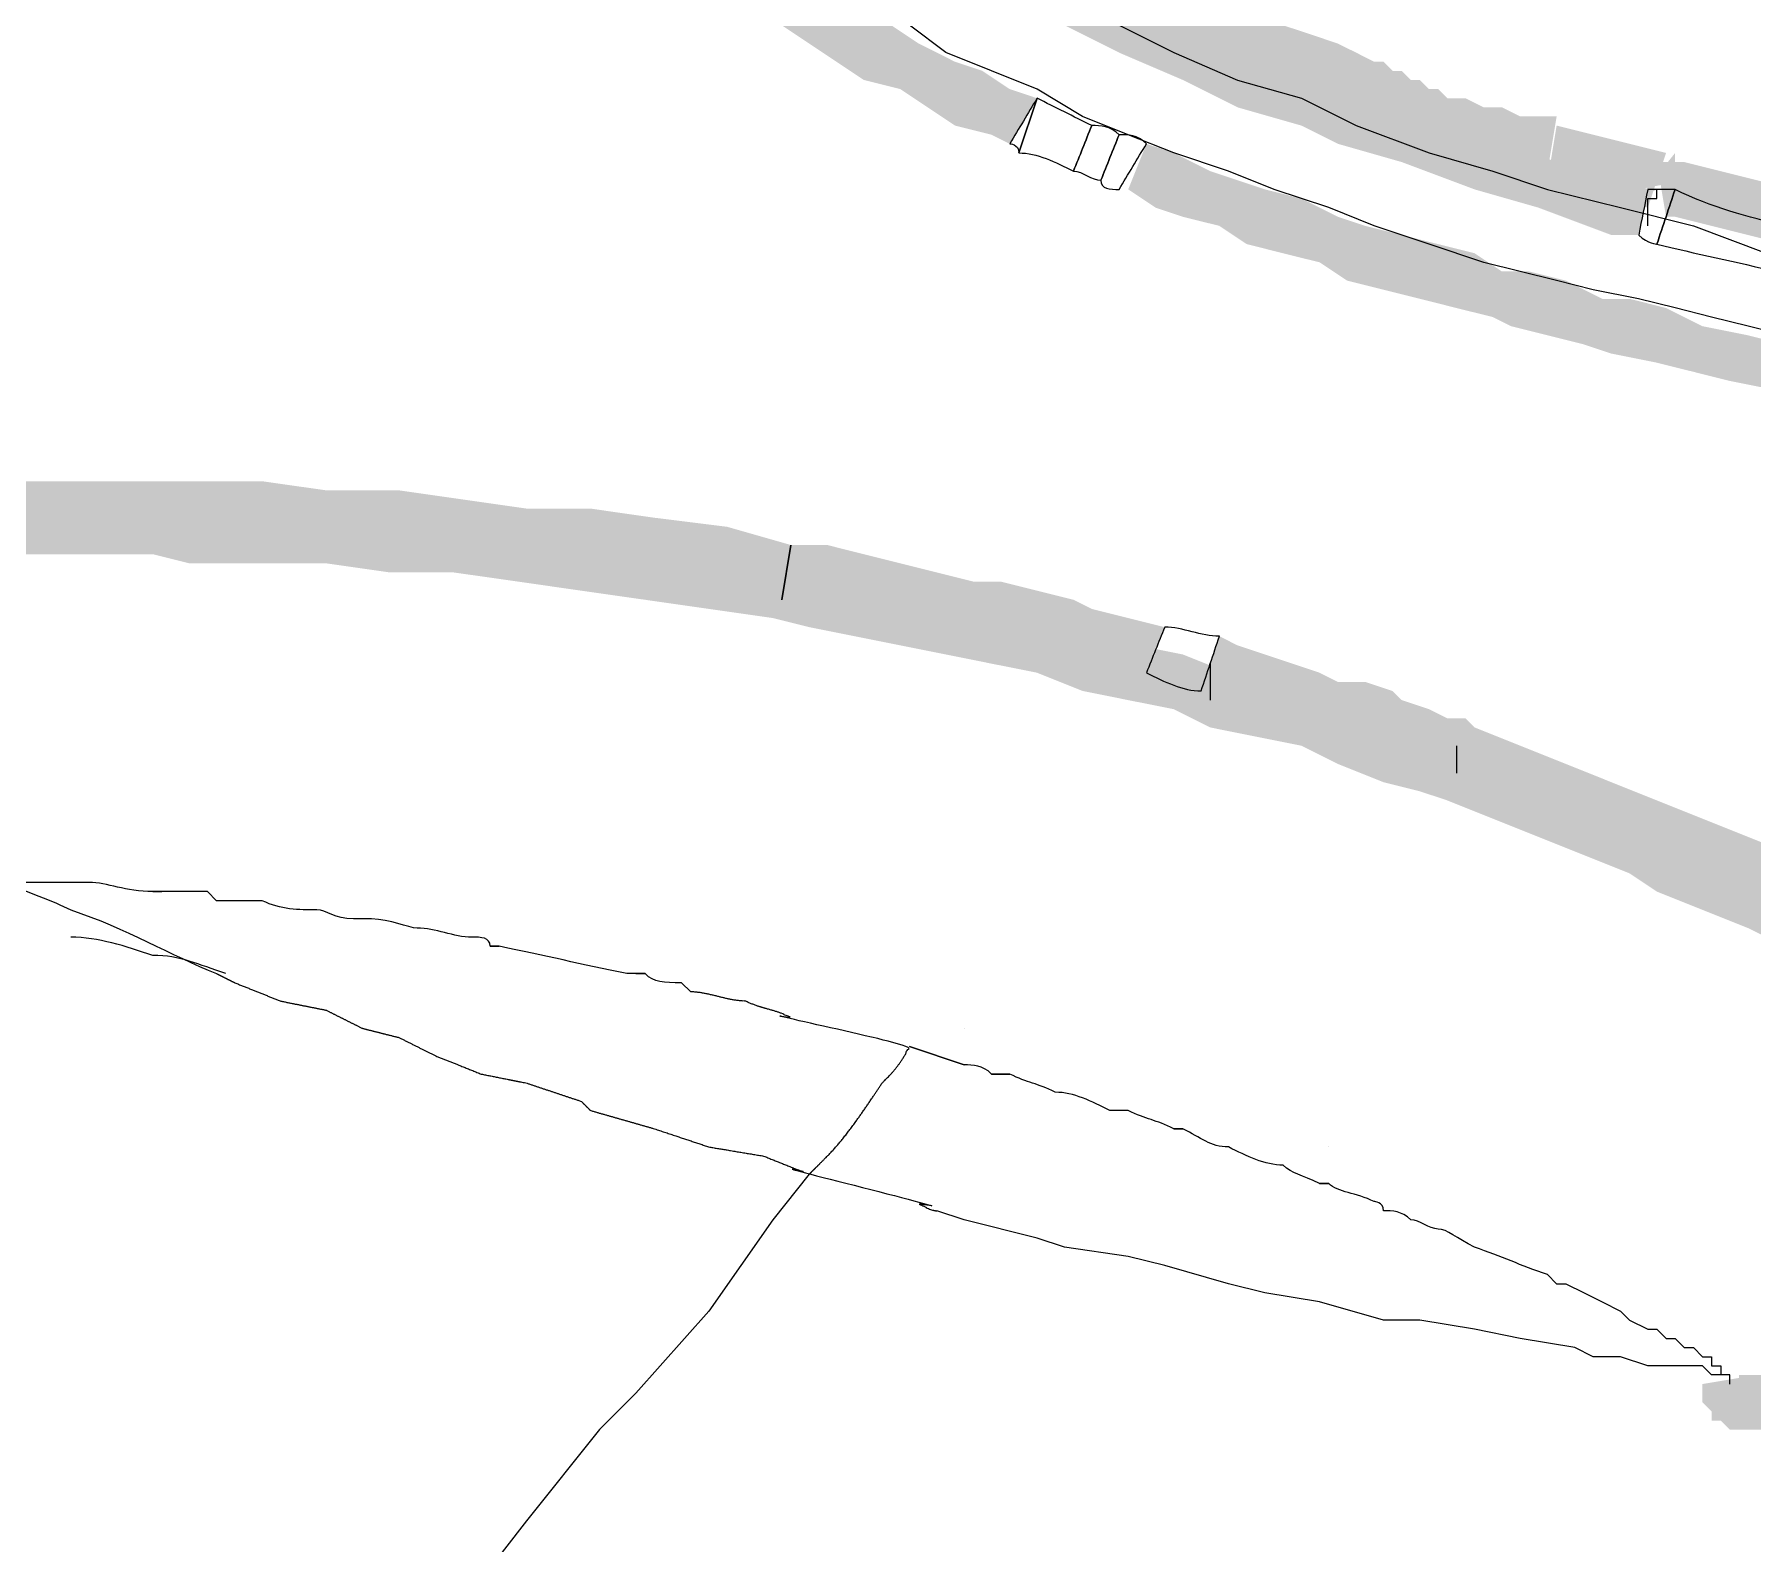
# Model space of a CAD drawing. Header units: millimetres. Extents: x -71336 to -35435, y -26189 to 22712.
# Drawn here: x -41046.15 to -41042.125, y -5452.467 to -5448.934 of the extents above; entities that cross this region are included whole.
import ezdxf
from ezdxf.enums import TextEntityAlignment as Align

# ---------------------------------------------------------------- set-up
doc = ezdxf.new("R2010")
doc.units = ezdxf.units.MM
doc.layers.add('SC - Equipment', color=7, linetype='Continuous', lineweight=13)
doc.styles.get("Standard").update_dxf_attribs({"font": 'arial.ttf', "height": 35})

# ---------------------------------------------------------------- blocks, each defined once
blk = doc.blocks.new('BARCO CLICKSHARE BUTTON WITH TEXT - SCHEMATIC')
at = {"layer": 'SC - Equipment', "lineweight": 0, "transparency": 33554687}
for points in [[(-0.7472, -7.7496), (-0.8113, -7.7496), (-0.8113, -7.7496), (-0.9821, -7.6855), (-1.1315, -7.6428), (-1.3023, -7.5788), (-1.4518, -7.5361), (-1.5372, -7.4934), (-1.5372, -7.4934), (-1.6866, -7.4507), (-1.8147, -7.3867), (-1.9641, -7.3226), (-2.0922, -7.2586), (-2.1776, -7.2159), (-2.1776, -7.2159), (-2.3057, -7.1518), (-2.4338, -7.0878), (-2.5405, -7.0024), (-2.6473, -6.9383), (-2.754, -6.8743), (-2.754, -6.8743), (-2.8608, -6.8102), (-2.9462, -6.7462), (-3.0529, -6.6608), (-3.1383, -6.5968), (-3.1383, -6.5968), (-3.1383, -6.5968), (-3.2237, -6.5114), (-3.2237, -6.5114), (-3.3091, -6.4473), (-3.3091, -6.4473), (-3.3731, -6.3619), (-3.3731, -6.3619), (-3.4585, -6.2979), (-3.4585, -6.2979), (-3.5226, -6.2125), (-3.5226, -6.2125), (-3.5439, -6.1911), (-3.5439, -6.1911), (-3.5866, -6.1271), (-3.5866, -6.1271), (-3.6507, -6.0417), (-3.6507, -6.0417), (-3.7147, -5.9776), (-3.7147, -5.9776), (-3.7574, -5.8922), (-3.7574, -5.8922), (-3.8001, -5.8282), (-3.8001, -5.8282), (-3.8215, -5.7855), (-3.8215, -5.7855), (-3.8642, -5.7001), (-3.8642, -5.7001), (-3.8855, -5.6361), (-3.8855, -5.6361), (-3.9282, -5.5507), (-3.9282, -5.5507), (-3.9496, -5.4866), (-3.9496, -5.4866), (-3.9709, -5.4012), (-3.9709, -5.4012), (-3.9923, -5.3585), (-3.9923, -5.3585), (-4.0136, -5.2945), (-4.0136, -5.2945), (-4.0136, -5.2091), (-4.0136, -5.2091), (-4.035, -5.145), (-4.035, -5.145), (-4.035, -5.0596), (-4.035, -5.0596), (-4.035, -4.9956), (-3.9069, -4.9743), (-3.9069, -5.0596), (-3.9069, -5.1237), (-3.8855, -5.1877), (-3.8855, -5.2731), (-3.8642, -5.3372), (-3.8428, -5.3799), (-3.8215, -5.4439), (-3.8001, -5.508), (-3.7788, -5.572), (-3.7361, -5.6574), (-3.7147, -5.7215), (-3.6934, -5.7642), (-3.6507, -5.8282), (-3.608, -5.8922), (-3.5439, -5.9776), (-3.5012, -6.0417), (-3.4372, -6.1057), (-3.4158, -6.1271), (-3.3518, -6.2125), (-3.2877, -6.2765), (-3.2237, -6.3406), (-3.1383, -6.426), (-3.0529, -6.49), (-3.0529, -6.49), (-2.9675, -6.5754), (-2.8821, -6.6395), (-2.7754, -6.7035), (-2.6686, -6.7675), (-2.5832, -6.8316), (-2.6259, -6.8956), (-2.5832, -6.8316), (-2.4765, -6.8956), (-2.3698, -6.9597), (-2.3911, -7.0237), (-2.3698, -6.9597), (-2.2417, -7.0237), (-2.1136, -7.1091), (-2.1563, -7.1518), (-2.1136, -7.1091), (-2.0495, -7.1305), (-2.0709, -7.1945), (-2.0495, -7.1305), (-1.9001, -7.1945), (-1.772, -7.2586), (-1.6225, -7.3226), (-1.4731, -7.3867), (-1.4091, -7.408), (-1.4304, -7.4721), (-1.4091, -7.408), (-1.2596, -7.4721), (-1.1102, -7.5148), (-0.9394, -7.5788), (-0.9607, -7.6215), (-0.9394, -7.5788), (-0.7686, -7.6215), (-0.7899, -7.6855), (-0.7686, -7.6215), (-0.7259, -7.6428)], [(-0.9607, -7.6001), (-1.0248, -7.6001), (-1.0461, -7.5788), (-1.0888, -7.5788), (-1.0888, -7.5788), (-1.1315, -7.5788), (-1.1315, -7.5788), (-1.1529, -7.5788), (-1.1529, -7.5788), (-1.1956, -7.5574), (-1.1956, -7.5574), (-1.2169, -7.5574), (-1.2169, -7.5574), (-1.2383, -7.5361), (-1.2383, -7.5361), (-1.2596, -7.5361), (-1.2596, -7.5361), (-1.281, -7.5361), (-1.281, -7.5361), (-1.3023, -7.5148), (-1.3023, -7.5148), (-1.3237, -7.4934), (-1.3237, -7.4934), (-1.345, -7.4934), (-1.345, -7.4934), (-1.345, -7.4934), (-1.3664, -7.4934), (-1.3877, -7.4721), (-1.3877, -7.4721), (-1.4091, -7.4507), (-1.4304, -7.4507), (-1.4518, -7.4507), (-1.4945, -7.4294), (-1.4945, -7.4294), (-1.5585, -7.408), (-1.5585, -7.408), (-1.6439, -7.3653), (-1.6439, -7.3653), (-1.7079, -7.344), (-1.7079, -7.344), (-1.772, -7.3013), (-1.772, -7.3013), (-1.836, -7.2799), (-1.836, -7.2799), (-1.9428, -7.2372), (-1.9428, -7.2372), (-1.9855, -7.2159), (-2.0282, -7.1945), (-2.0282, -7.1945), (-2.1136, -7.1518), (-2.1136, -7.1518), (-2.1776, -7.1091), (-2.1776, -7.1091), (-2.263, -7.0664), (-2.263, -7.0664), (-2.3484, -7.0024), (-2.3484, -7.0024), (-2.4338, -6.9597), (-2.4338, -6.9597), (-2.5192, -6.917), (-2.5192, -6.917), (-2.5832, -6.8743), (-2.5832, -6.8743), (-2.6686, -6.8102), (-2.6686, -6.8102), (-2.7327, -6.7675), (-2.7327, -6.7675), (-2.7967, -6.7248), (-2.7967, -6.7248), (-2.8821, -6.6608), (-2.8821, -6.6608), (-2.9462, -6.6181), (-2.9462, -6.6181), (-3.0102, -6.5541), (-2.9248, -6.4687), (-2.8608, -6.5114), (-2.7967, -6.5541), (-2.7327, -6.6181), (-2.7754, -6.6608), (-2.7327, -6.6181), (-2.6686, -6.6608), (-2.5832, -6.7248), (-2.5192, -6.7675), (-2.4338, -6.8102), (-2.4765, -6.8529), (-2.4338, -6.8102), (-2.3698, -6.8529), (-2.3911, -6.917), (-2.3698, -6.8529), (-2.2844, -6.8956), (-2.3271, -6.9597), (-2.2844, -6.8956), (-2.199, -6.9597), (-2.2417, -7.0024), (-2.199, -6.9383), (-2.1136, -7.0024), (-2.1563, -7.0451), (-2.1136, -7.0024), (-2.0495, -7.0451), (-2.0709, -7.0878), (-2.0495, -7.0237), (-1.9641, -7.0878), (-1.9855, -7.1305), (-1.9641, -7.0878), (-1.9214, -7.1091), (-1.8787, -7.1305), (-1.9001, -7.1732), (-1.8787, -7.1305), (-1.7933, -7.1518), (-1.8147, -7.2159), (-1.7933, -7.1518), (-1.7293, -7.1945), (-1.7506, -7.2586), (-1.7293, -7.1945), (-1.6652, -7.2159), (-1.6652, -7.2159), (-1.5799, -7.2586), (-1.5799, -7.2586), (-1.5158, -7.2799), (-1.4518, -7.3013), (-1.4731, -7.3653), (-1.4518, -7.3013), (-1.4091, -7.3226), (-1.3664, -7.344), (-1.3664, -7.344), (-1.3664, -7.344), (-1.345, -7.344), (-1.345, -7.344), (-1.3237, -7.3653), (-1.3237, -7.3653), (-1.3023, -7.3653), (-1.3023, -7.3653), (-1.281, -7.3867), (-1.281, -7.3867), (-1.281, -7.3867), (-1.2596, -7.3867), (-1.2383, -7.408), (-1.2169, -7.408), (-1.2169, -7.408), (-1.1956, -7.4294), (-1.1956, -7.4294), (-1.1529, -7.4294), (-1.1102, -7.4507), (-1.1102, -7.4507), (-1.0675, -7.4507), (-1.0675, -7.5148), (-1.0675, -7.4507), (-1.0248, -7.4721), (-1.0034, -7.4721), (-0.9394, -7.4721)], [(-3.181, -6.8529), (-3.117, -6.8956), (-3.1597, -6.9383), (-3.1383, -6.8956), (-3.0743, -6.9383), (-3.0956, -6.981), (-3.0743, -6.9383), (-3.0102, -6.9597), (-2.9462, -7.0024), (-2.9462, -7.0024), (-2.9889, -7.0664), (-2.9462, -7.0024), (-2.8821, -7.0451), (-2.9248, -7.0878), (-2.8821, -7.0451), (-2.8394, -7.0878), (-2.8608, -7.1305), (-2.8394, -7.0878), (-2.7754, -7.1091), (-2.7967, -7.1732), (-2.7754, -7.1091), (-2.7113, -7.1518), (-2.7327, -7.2159), (-2.7113, -7.1518), (-2.6259, -7.1945), (-2.6686, -7.2372), (-2.6259, -7.1945), (-2.5619, -7.2372), (-2.6046, -7.2799), (-2.5619, -7.2372), (-2.4978, -7.2586), (-2.5192, -7.3226), (-2.4978, -7.2586), (-2.4338, -7.3013), (-2.4551, -7.3653), (-2.4338, -7.3013), (-2.3484, -7.344), (-2.2844, -7.3653), (-2.3057, -7.4294), (-2.2844, -7.3653), (-2.2203, -7.408), (-2.2203, -7.408), (-2.1563, -7.4294), (-2.2203, -7.5361), (-2.263, -7.5148), (-2.263, -7.5148), (-2.3484, -7.4934), (-2.3484, -7.4934), (-2.4124, -7.4507), (-2.4124, -7.4507), (-2.4765, -7.408), (-2.4765, -7.408), (-2.5619, -7.3867), (-2.5619, -7.3867), (-2.6259, -7.344), (-2.6259, -7.344), (-2.69, -7.3013), (-2.69, -7.3013), (-2.754, -7.2586), (-2.754, -7.2586), (-2.8394, -7.2372), (-2.8394, -7.2372), (-2.9035, -7.1945), (-2.9035, -7.1945), (-2.9675, -7.1518), (-2.9675, -7.1518), (-3.0102, -7.1091), (-3.0102, -7.1091), (-3.0316, -7.1091), (-3.0743, -7.0664), (-3.0743, -7.0664), (-3.1383, -7.0451), (-3.1383, -7.0451), (-3.2024, -7.0024), (-3.2024, -7.0024), (-3.245, -6.9597)], [(-1.9001, -7.5361), (-1.836, -7.5574), (-1.836, -7.5574), (-1.7506, -7.6001), (-1.7506, -7.6001), (-1.6866, -7.6215), (-1.6866, -7.6215), (-1.6226, -7.6428), (-1.6226, -7.6428), (-1.5372, -7.6642), (-1.5372, -7.6642), (-1.4518, -7.7069), (-1.4518, -7.7069), (-1.3877, -7.7282), (-1.3877, -7.7282), (-1.3023, -7.7496), (-1.3023, -7.7496), (-1.2169, -7.7709), (-1.2169, -7.7709), (-1.1315, -7.7923), (-1.1315, -7.7923), (-1.0675, -7.835), (-1.0675, -7.835), (-1.0034, -7.835), (-1.0461, -7.9631), (-1.0888, -7.9417), (-1.0888, -7.9417), (-1.1742, -7.9204), (-1.1742, -7.9204), (-1.2596, -7.899), (-1.2596, -7.899), (-1.345, -7.8777), (-1.345, -7.8777), (-1.4304, -7.8563), (-1.4304, -7.8563), (-1.4945, -7.8136), (-1.4945, -7.8136), (-1.5799, -7.7923), (-1.5799, -7.7923), (-1.6653, -7.7709), (-1.6653, -7.7709), (-1.7293, -7.7282), (-1.7293, -7.7282), (-1.8147, -7.7069), (-1.8147, -7.7069), (-1.8787, -7.6855), (-1.8787, -7.6855), (-1.9428, -7.6428)], [(-0.7472, -7.6428), (-0.7472, -7.6428), (-0.7046, -7.6428), (-0.7472, -7.6642), (-0.7472, -7.6642), (-0.7046, -7.6215), (-0.7472, -7.6642), (-0.7472, -7.6642), (-0.7046, -7.6215), (-0.7472, -7.6642), (-0.7472, -7.6642), (-0.7046, -7.6215), (-0.7472, -7.6642), (-0.7472, -7.6642), (-0.7472, -7.6642), (-0.7046, -7.6215), (-0.7472, -7.6642), (-0.7472, -7.6642), (-0.7472, -7.6642), (-0.7046, -7.6215), (-0.7472, -7.6642), (-0.7472, -7.6642), (-0.7472, -7.6642), (-0.7046, -7.6215), (-0.7472, -7.6642), (-0.7472, -7.6642), (-0.6619, -7.5574), (-0.6619, -7.5574), (-0.6619, -7.5788), (-0.6619, -7.5788), (-0.6619, -7.5788), (-0.6619, -7.5788), (-0.6619, -7.5788), (-0.6619, -7.5788), (-0.6619, -7.5788), (-0.6619, -7.5788), (-0.6619, -7.5788), (-0.6405, -7.5788), (-0.6405, -7.5788), (-0.6405, -7.5788), (-0.6405, -7.6001), (-0.6405, -7.6001), (-0.6405, -7.6001), (-0.6405, -7.6001), (-0.6405, -7.6001), (-0.6405, -7.6215), (-0.6405, -7.6215), (-0.6405, -7.6215)], [(-1.0034, -7.835), (-0.918, -7.8563), (-0.918, -7.8563), (-0.8326, -7.899), (-0.8326, -7.899), (-0.7686, -7.899), (-0.7686, -7.899), (-0.6832, -7.9204), (-0.6832, -7.9204), (-0.5978, -7.9631), (-0.5978, -7.9631), (-0.4911, -7.9844), (-0.4911, -7.9844), (-0.4057, -8.0058), (-0.4057, -8.0058), (-0.3203, -8.0271), (-0.3203, -8.0271), (-0.2135, -8.0271), (-0.2135, -8.0271), (-0.1281, -8.0485), (-0.1281, -8.0485), (-0.0214, -8.0698), (-0.0214, -8.0698), (-0.0427, -8.1979), (-0.0427, -8.1979), (-0.1495, -8.1766), (-0.1495, -8.1766), (-0.2349, -8.1552), (-0.2349, -8.1552), (-0.3416, -8.1339), (-0.3416, -8.1339), (-0.427, -8.1125), (-0.427, -8.1125), (-0.5338, -8.0912), (-0.5338, -8.0912), (-0.6192, -8.0698), (-0.6192, -8.0698), (-0.7046, -8.0485), (-0.7046, -8.0485), (-0.8113, -8.0271), (-0.8113, -8.0271), (-0.8753, -8.0058), (-0.8753, -8.0058), (-0.9607, -7.9844), (-0.9607, -7.9844), (-1.0461, -7.9631)], [(-2.754, -8.6035), (-2.9035, -8.5608), (-3.0529, -8.5395), (-3.2024, -8.5181), (-3.3518, -8.5181), (-3.5226, -8.4968), (-3.672, -8.4754), (-3.8215, -8.4754), (-3.9709, -8.4541), (-3.9709, -8.39), (-3.9709, -8.4541), (-4.1204, -8.4541), (-4.1204, -8.39), (-4.1204, -8.4541), (-4.2057, -8.4541), (-4.2057, -8.39), (-4.2057, -8.4541), (-4.3552, -8.4541), (-4.3552, -8.39), (-4.3552, -8.4541), (-4.526, -8.4541), (-4.6754, -8.4541), (-4.8249, -8.4541), (-4.9956, -8.4541), (-5.1451, -8.4754), (-5.1451, -8.4114), (-5.1451, -8.4754), (-5.2945, -8.4754), (-5.4653, -8.4968), (-5.4653, -8.4327), (-5.4653, -8.4968), (-5.6148, -8.5181), (-5.6148, -8.4541), (-5.6148, -8.5181), (-5.7002, -8.5181), (-5.7215, -8.39), (-5.6361, -8.39), (-5.6361, -8.39), (-5.4653, -8.3687), (-5.3159, -8.3473), (-5.1451, -8.3473), (-4.9956, -8.326), (-4.8249, -8.326), (-4.6754, -8.326), (-4.526, -8.326), (-4.3552, -8.326), (-4.3552, -8.326), (-4.2057, -8.326), (-4.1204, -8.326), (-4.1204, -8.326), (-3.9709, -8.326), (-3.8215, -8.3473), (-3.6507, -8.3473), (-3.5012, -8.3687), (-3.3518, -8.39), (-3.2024, -8.39), (-3.0529, -8.4114), (-2.8821, -8.4327), (-2.7327, -8.4754)], [(-5.7215, -8.4541), (-5.6361, -8.4327), (-5.6361, -8.4327), (-5.4653, -8.4114), (-5.3159, -8.4114), (-5.1664, -8.39), (-4.9956, -8.39), (-4.8462, -8.39), (-4.6754, -8.3687), (-4.526, -8.3687), (-4.3765, -8.3687), (-4.3765, -8.3687), (-4.2057, -8.3687), (-4.1204, -8.39), (-4.1204, -8.39), (-3.9709, -8.39), (-3.8215, -8.39), (-3.672, -8.4114), (-3.5012, -8.4327), (-3.3518, -8.4327), (-3.2024, -8.4541), (-3.0529, -8.4754), (-2.9035, -8.4968), (-2.754, -8.5181), (-2.7754, -8.6462), (-2.9248, -8.6249), (-3.0743, -8.6035), (-3.2237, -8.5822), (-3.2024, -8.5181), (-3.2237, -8.5822), (-3.3731, -8.5608), (-3.3518, -8.4968), (-3.3731, -8.5608), (-3.5226, -8.5395), (-3.672, -8.5395), (-3.8215, -8.5181), (-3.9709, -8.5181), (-4.1417, -8.5181), (-4.1204, -8.4541), (-4.1417, -8.5181), (-4.2271, -8.4968), (-4.2057, -8.4327), (-4.2271, -8.4968), (-4.3765, -8.4968), (-4.3765, -8.4327), (-4.3765, -8.4968), (-4.526, -8.4968), (-4.526, -8.4327), (-4.526, -8.4968), (-4.6754, -8.4968), (-4.8462, -8.5181), (-4.9956, -8.5181), (-4.9956, -8.4541), (-4.9956, -8.5181), (-5.1451, -8.5181), (-5.1451, -8.4541), (-5.1451, -8.5181), (-5.2945, -8.5395), (-5.4653, -8.5395), (-5.6148, -8.5608), (-5.7215, -8.5822)], [(-1.9001, -8.7743), (-1.9855, -8.7743), (-1.9855, -8.7743), (-2.0495, -8.753), (-2.0495, -8.753), (-2.1136, -8.7316), (-2.1136, -8.7316), (-2.1776, -8.7103), (-2.1776, -8.7103), (-2.263, -8.6889), (-2.263, -8.6889), (-2.3484, -8.6676), (-2.3484, -8.6676), (-2.4125, -8.6676), (-2.4125, -8.6676), (-2.4979, -8.6462), (-2.4979, -8.6462), (-2.5832, -8.6249), (-2.5832, -8.6249), (-2.6686, -8.6035), (-2.6686, -8.6035), (-2.7327, -8.6035), (-2.754, -8.6035), (-2.7327, -8.4754), (-2.7113, -8.4754), (-2.6473, -8.4754), (-2.6473, -8.4754), (-2.5619, -8.4968), (-2.5619, -8.4968), (-2.4765, -8.5181), (-2.4765, -8.5181), (-2.3911, -8.5395), (-2.3911, -8.5395), (-2.3057, -8.5608), (-2.3057, -8.5608), (-2.2417, -8.5608), (-2.2417, -8.5608), (-2.1563, -8.5822), (-2.1563, -8.5822), (-2.0709, -8.6035), (-2.0709, -8.6035), (-2.0282, -8.6249), (-2.0282, -8.6249), (-1.9428, -8.6462), (-1.9428, -8.6462), (-1.8574, -8.6676)], [(-2.754, -8.5181), (-2.6686, -8.5395), (-2.6686, -8.5395), (-2.5619, -8.5608), (-2.5619, -8.5608), (-2.4552, -8.5822), (-2.4552, -8.5822), (-2.3484, -8.6035), (-2.3271, -8.6035), (-2.3271, -8.6035), (-2.2203, -8.6249), (-2.2203, -8.6249), (-2.1136, -8.6676), (-2.1136, -8.6676), (-2.0282, -8.6889), (-2.0282, -8.6889), (-1.9214, -8.7103), (-1.9214, -8.7103), (-1.8147, -8.7316), (-1.8147, -8.7316), (-1.7079, -8.7743), (-1.7079, -8.7743), (-1.6012, -8.7957), (-1.6012, -8.7957), (-1.4945, -8.8384), (-1.4945, -8.8384), (-1.4091, -8.8597), (-1.4091, -8.8597), (-1.3023, -8.9024), (-1.3023, -8.9024), (-1.1956, -8.9451), (-1.2596, -9.0519), (-1.345, -9.0305), (-1.3237, -8.9665), (-1.345, -9.0305), (-1.4518, -8.9878), (-1.4304, -8.9238), (-1.4518, -8.9878), (-1.5372, -8.9451), (-1.5158, -8.9024), (-1.5372, -8.9451), (-1.6439, -8.9238), (-1.7506, -8.9024), (-1.7293, -8.8384), (-1.7506, -8.9024), (-1.836, -8.8597), (-1.9428, -8.8384), (-1.9214, -8.7743), (-1.9428, -8.8384), (-2.0495, -8.817), (-2.0282, -8.753), (-2.0495, -8.817), (-2.1563, -8.7743), (-2.1349, -8.7103), (-2.1563, -8.7743), (-2.263, -8.753), (-2.2417, -8.6889), (-2.263, -8.753), (-2.3698, -8.7316), (-2.3698, -8.7316), (-2.3698, -8.7316), (-2.4765, -8.7103), (-2.4765, -8.6462), (-2.4765, -8.7103), (-2.5832, -8.6889), (-2.5832, -8.6249), (-2.5832, -8.6889), (-2.69, -8.6676), (-2.69, -8.6676), (-2.7754, -8.6462)], [(-1.1956, -9.0092), (-1.2383, -8.9878), (-1.281, -8.9665), (-1.281, -8.9665), (-1.345, -8.9451), (-1.3664, -8.9451), (-1.4304, -8.9238), (-1.4304, -8.9238), (-1.4945, -8.9024), (-1.4945, -8.9024), (-1.5372, -8.8811), (-1.5372, -8.8811), (-1.6012, -8.8811), (-1.6652, -8.8597), (-1.6652, -8.8597), (-1.7079, -8.8384), (-1.772, -8.817), (-1.7293, -8.6889), (-1.6866, -8.7103), (-1.6225, -8.7316), (-1.6225, -8.7316), (-1.5585, -8.753), (-1.4945, -8.7743), (-1.4945, -8.7743), (-1.4518, -8.7957), (-1.4518, -8.7957), (-1.3877, -8.7957), (-1.3877, -8.7957), (-1.3237, -8.817), (-1.3023, -8.8384), (-1.2383, -8.8597), (-1.2383, -8.8597), (-1.1956, -8.8811), (-1.1529, -8.8811)], [(0.5123, -9.8845), (0.4269, -9.8204), (0.4696, -9.7777), (0.4269, -9.8418), (0.3415, -9.7777), (0.2561, -9.7137), (0.2988, -9.671), (0.2561, -9.7137), (0.1707, -9.671), (0.2134, -9.6069), (0.1707, -9.671), (0.1281, -9.6283), (0.1494, -9.5856), (0.1281, -9.6283), (0.0213, -9.5856), (0.064, -9.5215), (0.0213, -9.5856), (-0.0641, -9.5215), (-0.0214, -9.4788), (-0.0641, -9.5215), (-0.1495, -9.4788), (-0.1281, -9.4148), (-0.1495, -9.4788), (-0.2562, -9.4148), (-0.2135, -9.3721), (-0.2562, -9.4148), (-0.3416, -9.3721), (-0.3203, -9.308), (-0.3416, -9.3721), (-0.4484, -9.3294), (-0.427, -9.2653), (-0.4484, -9.3294), (-0.5551, -9.2867), (-0.5124, -9.2226), (-0.5551, -9.2867), (-0.6405, -9.2226), (-0.6192, -9.1799), (-0.6405, -9.2226), (-0.7472, -9.1799), (-0.7259, -9.1373), (-0.7472, -9.1799), (-0.854, -9.1373), (-0.8326, -9.0946), (-0.854, -9.1373), (-0.9607, -9.0946), (-1.0675, -9.0519), (-1.0461, -9.0092), (-1.0675, -9.0519), (-1.1742, -9.0092), (-1.1742, -9.0092), (-1.1956, -9.0092), (-1.1529, -8.8811), (-1.1315, -8.9024), (-1.1315, -8.9024), (-1.0248, -8.9451), (-1.0248, -8.9451), (-0.918, -8.9878), (-0.918, -8.9878), (-0.8113, -9.0305), (-0.8113, -9.0305), (-0.7045, -9.0732), (-0.7045, -9.0732), (-0.5978, -9.1159), (-0.5978, -9.1159), (-0.4911, -9.1586), (-0.4911, -9.1586), (-0.3843, -9.2013), (-0.3843, -9.2013), (-0.2989, -9.2653), (-0.2989, -9.2653), (-0.1922, -9.308), (-0.1922, -9.308), (-0.1068, -9.3721), (-0.0854, -9.3721), (0, -9.4148), (0, -9.4148), (0.0854, -9.4788), (0.0854, -9.4788), (0.1921, -9.5215), (0.1921, -9.5215), (0.2348, -9.5429), (0.2348, -9.5429), (0.3202, -9.6069), (0.3202, -9.6069), (0.4269, -9.671), (0.4269, -9.671), (0.5123, -9.735), (0.5123, -9.735), (0.5977, -9.7777)], [(-1.1956, -8.9451), (-1.1529, -8.9451), (-1.1529, -8.9665), (-1.0461, -8.9878), (-1.0461, -8.9878), (-0.9394, -9.0305), (-0.9394, -9.0305), (-0.8326, -9.0732), (-0.8326, -9.0946), (-0.7259, -9.1373), (-0.7259, -9.1373), (-0.6405, -9.1586), (-0.6405, -9.1586), (-0.5551, -9.2013), (-0.5551, -9.2013), (-0.4484, -9.2653), (-0.4484, -9.2653), (-0.3416, -9.308), (-0.3416, -9.308), (-0.2349, -9.3507), (-0.2349, -9.3507), (-0.1495, -9.4148), (-0.1495, -9.4148), (-0.0427, -9.4575), (-0.0427, -9.4575), (0.0427, -9.5215), (0.0427, -9.5215), (0.1494, -9.5856), (0.1494, -9.5856), (0.2348, -9.6283), (0.2348, -9.6283), (0.3202, -9.6923), (0.3202, -9.6923), (0.4056, -9.7564), (0.4056, -9.7564), (0.5123, -9.7991), (0.5123, -9.7991), (0.5977, -9.8631), (0.5123, -9.9699), (0.4269, -9.9058), (0.4696, -9.8631), (0.4269, -9.9058), (0.3415, -9.8631), (0.3842, -9.7991), (0.3415, -9.8631), (0.2561, -9.7991), (0.1707, -9.735), (0.0853, -9.6923), (-0.0214, -9.6283), (-0.1068, -9.5856), (-0.0854, -9.5215), (-0.1068, -9.5856), (-0.2135, -9.5215), (-0.1708, -9.4788), (-0.2135, -9.5215), (-0.2989, -9.4788), (-0.2776, -9.4148), (-0.2989, -9.4788), (-0.4057, -9.4148), (-0.363, -9.3721), (-0.4057, -9.4148), (-0.4911, -9.3721), (-0.4697, -9.308), (-0.4911, -9.3721), (-0.5978, -9.3294), (-0.7046, -9.2867), (-0.6832, -9.2226), (-0.7046, -9.2867), (-0.7686, -9.244), (-0.7473, -9.1799), (-0.7686, -9.244), (-0.8753, -9.2013), (-0.854, -9.1373), (-0.8753, -9.2013), (-0.9821, -9.1586), (-0.9607, -9.0946), (-0.9821, -9.1586), (-1.0888, -9.1159), (-1.0675, -9.0519), (-1.0888, -9.1159), (-1.1956, -9.0732), (-1.2596, -9.0519)], [(-0.4697, -10.4182), (-0.4697, -10.4182), (-0.4697, -10.4395), (-0.4697, -10.4395), (-0.4697, -10.4395), (-0.4697, -10.4395), (-0.5338, -10.4609), (-0.4697, -10.4395), (-0.4697, -10.4395), (-0.5338, -10.4609), (-0.4697, -10.4395), (-0.4697, -10.4395), (-0.5338, -10.4609), (-0.4697, -10.4395), (-0.4697, -10.4395), (-0.5338, -10.4609), (-0.4697, -10.4395), (-0.4697, -10.4395), (-0.5338, -10.4822), (-0.4911, -10.4182), (-0.4911, -10.4182), (-0.5124, -10.4822), (-0.4911, -10.4182), (-0.4911, -10.4182), (-0.5124, -10.4822), (-0.5124, -10.4182), (-0.4911, -10.4182), (-0.5124, -10.4822), (-0.5124, -10.4182), (-0.5124, -10.4182), (-0.5124, -10.4182), (-0.5124, -10.4822), (-0.5124, -10.4182), (-0.5124, -10.4182), (-0.5124, -10.4182), (-0.5124, -10.4182), (-0.4911, -10.4182), (-0.4911, -10.4182), (-0.4911, -10.4182), (-0.4911, -10.4182), (-0.4911, -10.4182), (-0.4697, -10.4182), (-0.4697, -10.4182), (-0.4697, -10.4182), (-0.4697, -10.4182), (-0.4484, -10.4182), (-0.4484, -10.4182), (-0.4484, -10.4182), (-0.4484, -10.4182), (-0.427, -10.4182), (-0.427, -10.4182), (-0.4057, -10.4395), (-0.4057, -10.4395), (-0.3843, -10.4395), (-0.3843, -10.4395), (-0.363, -10.4395), (-0.363, -10.4395), (-0.3416, -10.4395), (-0.3416, -10.4395), (-0.3203, -10.4609), (-0.3203, -10.4609), (-0.2776, -10.4822), (-0.2776, -10.4822), (-0.2349, -10.4822), (-0.2349, -10.4822), (-0.2135, -10.5036), (-0.1922, -10.5036), (-0.1922, -10.5036), (-0.1495, -10.5249), (-0.1495, -10.5249), (-0.1068, -10.5463), (-0.1068, -10.5463), (-0.0641, -10.5676), (-0.0641, -10.5676), (-0.0214, -10.589), (-0.0214, -10.589), (0, -10.6103), (0, -10.6103), (0.0427, -10.6317), (0.0427, -10.6317), (0.0854, -10.6317), (0.0854, -10.6317), (0.1067, -10.653), (0.1067, -10.653), (0.1494, -10.6744), (0.1494, -10.6744), (0.1707, -10.6957), (0.1707, -10.6957), (0.2134, -10.7171), (0.2134, -10.7171), (0.2348, -10.7384), (0.2348, -10.7384), (0.2561, -10.7598), (0.2561, -10.7598), (0.2988, -10.8025), (0.3202, -10.8025), (0.3202, -10.8025), (0.3415, -10.8238), (0.3202, -10.8665), (0.3415, -10.8238), (0.3629, -10.8238), (0.3202, -10.8878), (0.3629, -10.8238), (0.3842, -10.8451), (0.4056, -10.8665), (0.4269, -10.8665), (0.4483, -10.8878), (0.4269, -10.9519), (0.4483, -10.8878), (0.4696, -10.8878), (0.4056, -11.0159), (0.3842, -10.9946), (0.3842, -10.9946), (0.3629, -10.9946), (0.3629, -10.9946), (0.3415, -10.9732), (0.3415, -10.9732), (0.2988, -10.9519), (0.2988, -10.9519), (0.2775, -10.9305), (0.2775, -10.9305), (0.2775, -10.9305), (0.2775, -10.9305), (0.2348, -10.9092), (0.2348, -10.9092), (0.2348, -10.8878), (0.1921, -10.8665), (0.2348, -10.8025), (0.1921, -10.8665), (0.1707, -10.8451), (0.128, -10.8238), (0.1067, -10.8025), (0.0854, -10.7811), (0.0427, -10.7598), (0.0213, -10.7598), (-0.0214, -10.7384), (-0.0427, -10.7171), (-0.0214, -10.653), (-0.0427, -10.7171), (-0.0641, -10.6957), (-0.0427, -10.653), (-0.0641, -10.6957), (-0.1068, -10.6744), (-0.0854, -10.6317), (-0.1068, -10.6744), (-0.1495, -10.653), (-0.1922, -10.653), (-0.1708, -10.589), (-0.1922, -10.653), (-0.2562, -10.6317), (-0.2562, -10.6317), (-0.2562, -10.6103), (-0.2776, -10.6103), (-0.3203, -10.589), (-0.363, -10.589), (-0.3416, -10.5249), (-0.363, -10.589), (-0.3843, -10.5676), (-0.363, -10.5036), (-0.3843, -10.5676), (-0.4057, -10.5676), (-0.427, -10.5676), (-0.4484, -10.5463), (-0.427, -10.4822), (-0.4484, -10.5463), (-0.4484, -10.5463), (-0.4484, -10.5463), (-0.4697, -10.5463), (-0.4697, -10.5463), (-0.4911, -10.5463), (-0.4911, -10.5463), (-0.4911, -10.4822), (-0.4911, -10.5463), (-0.4911, -10.5463), (-0.4911, -10.4822), (-0.4911, -10.5463), (-0.4911, -10.5463), (-0.4911, -10.5463), (-0.4911, -10.4822), (-0.4911, -10.5463), (-0.4911, -10.5463), (-0.4911, -10.5463), (-0.4911, -10.5463), (-0.5124, -10.5463), (-0.5124, -10.5463), (-0.5124, -10.5463), (-0.5124, -10.5463), (-0.5338, -10.5463), (-0.5338, -10.5463), (-0.5338, -10.5463), (-0.5338, -10.5463), (-0.5551, -10.5249), (-0.5551, -10.5249), (-0.5551, -10.5249), (-0.5765, -10.5249), (-0.5765, -10.5036), (-0.5765, -10.5036), (-0.5765, -10.5036), (-0.5765, -10.5036), (-0.5765, -10.5036), (-0.5765, -10.5036), (-0.5978, -10.4822), (-0.5978, -10.4822), (-0.5978, -10.4822), (-0.5978, -10.4822), (-0.5978, -10.4609), (-0.5978, -10.4609), (-0.5978, -10.4609), (-0.5978, -10.4609), (-0.5978, -10.4395), (-0.5978, -10.4395), (-0.5978, -10.4395)]]:
    blk.add_hatch(color=7, dxfattribs=at).paths.add_polyline_path(points)
at = {"layer": 'SC - Equipment', "color": 7, "lineweight": 0, "transparency": 33554687}
for points in [[(-1.9641, -7.2586), (-1.836, -7.3226), (-1.6866, -7.3867), (-1.5372, -7.4294), (-1.4091, -7.4934), (-1.2383, -7.5574), (-1.0888, -7.6001), (-0.9607, -7.6428), (-0.7899, -7.6855), (-0.6192, -7.7282), (-0.4484, -7.7923), (-0.2776, -7.835), (-0.1068, -7.8563), (0.0854, -7.899), (0.1707, -7.9204)], [(-0.7259, -7.6855), (-0.7259, -7.6642), (-0.7046, -7.6642), (-0.7046, -7.6428)], [(-0.7046, -7.6428), (-0.7046, -7.6428)], [(-0.7259, -7.7282), (-0.7259, -7.7069), (-0.7259, -7.6855)], [(-0.0427, -8.0698), (-0.1068, -8.0485), (-0.1922, -8.0271), (-0.2989, -8.0271), (-0.2989, -8.0058), (-0.4057, -7.9844), (-0.4911, -7.9631), (-0.5765, -7.9417), (-0.6619, -7.9204), (-0.7473, -7.899), (-0.854, -7.8777), (-0.9394, -7.8563), (-1.0248, -7.835)], [(-1.7506, -8.753), (-1.7506, -8.8384)], [(-1.1742, -8.9451), (-1.1742, -9.0092)], [(-4.0136, -9.308), (-4.035, -9.308), (-4.0563, -9.308), (-4.0777, -9.308), (-4.099, -9.2867), (-4.1204, -9.2867), (-4.1417, -9.2867), (-4.1631, -9.2867), (-4.1844, -9.2867), (-4.2057, -9.2867)], [(-2.3271, -9.6069), (-2.3271, -9.6069)], [(-1.4731, -9.8845), (-1.4731, -9.8845)], [(-2.69, -9.9485), (-2.7754, -10.0552), (-2.9248, -10.2687), (-3.0956, -10.4609), (-3.181, -10.5463), (-3.3518, -10.7598), (-3.5012, -10.9519), (-3.672, -11.144), (-3.8428, -11.3575), (-4.0136, -11.5497), (-4.1844, -11.7418), (-4.3552, -11.9339)], [(-0.5551, -10.4182), (-0.5765, -10.4182), (-0.5978, -10.3968), (-0.6405, -10.3968), (-0.6619, -10.3968), (-0.7259, -10.3968), (-0.7899, -10.3755), (-0.854, -10.3755), (-0.8967, -10.3541), (-1.0248, -10.3328), (-1.1315, -10.3114), (-1.2596, -10.2901), (-1.345, -10.2901), (-1.4945, -10.2474), (-1.6225, -10.226), (-1.7079, -10.2047), (-1.8574, -10.162), (-1.9428, -10.1406), (-2.0922, -10.1193), (-2.1563, -10.0979), (-2.3271, -10.0552), (-2.3911, -10.0339)], [(-0.9394, -10.2047), (-0.918, -10.2047), (-0.8753, -10.226), (-0.8326, -10.2474), (-0.7899, -10.2687), (-0.7686, -10.2901), (-0.7259, -10.3114), (-0.7046, -10.3114), (-0.6832, -10.3328), (-0.6619, -10.3328), (-0.6405, -10.3541), (-0.6192, -10.3541), (-0.5978, -10.3755), (-0.5765, -10.3755), (-0.5765, -10.3968), (-0.5551, -10.3968), (-0.5551, -10.4182)], [(-0.5338, -10.4395), (-0.5338, -10.4182), (-0.5551, -10.4182)]]:
    blk.add_lwpolyline(points, dxfattribs=at)
blk.add_lwpolyline([(-1.0248, -7.835), (-1.1102, -7.8136), (-1.2383, -7.7709), (-1.3664, -7.7282), (-1.4731, -7.6855), (-1.6012, -7.6428), (-1.7079, -7.6001), (-1.836, -7.5574), (-1.9428, -7.5148), (-2.0495, -7.4721), (-2.1563, -7.408), (-2.263, -7.3653), (-2.3698, -7.3226), (-2.4551, -7.2586), (-2.5619, -7.2159), (-2.6473, -7.1732), (-2.6686, -7.1518), (-2.754, -7.1091), (-2.8394, -7.0451), (-2.9248, -7.0024), (-3.0102, -6.9383), (-3.0956, -6.8956, -0.000012), (-3.1597, -6.8316, -0.043396), (-3.3945, -6.6608)], format="xyb", dxfattribs=at)
for points in [[(-2.199, -7.5574), (-2.1563, -7.4294)], [(-2.754, -8.6035), (-2.754, -8.6035), (-2.7327, -8.4754), (-2.7327, -8.4754)], [(-2.754, -8.6035), (-2.754, -8.6035), (-2.7327, -8.4754), (-2.7327, -8.4754)], [(-4.2271, -9.2867), (-4.2057, -9.2867)], [(-4.4192, -9.3294), (-4.4192, -9.3294)], [(-3.4372, -9.4148), (-3.4158, -9.4148)], [(-3.0956, -9.4788), (-3.0743, -9.4788)], [(-2.9889, -9.5002), (-2.9675, -9.5215)], [(-2.3271, -9.6923), (-2.4551, -9.6496)], [(-2.2203, -9.7137), (-2.263, -9.7137)], [(-1.8147, -9.8418), (-1.836, -9.8418)], [(-1.4731, -9.9699), (-1.4945, -9.9699)], [(-1.345, -10.0339), (-1.345, -10.0339)], [(-1.1315, -10.1193), (-1.1315, -10.1193)]]:
    blk.add_lwpolyline(points, close=True, dxfattribs=at)
for points, knots in [([(-2.199, -7.5574), (-2.199, -7.5361), (-2.2203, -7.5361), (-2.2203, -7.5361), (-2.199, -7.5005), (-2.1776, -7.4649), (-2.1563, -7.4294), (-2.1136, -7.4507), (-2.0709, -7.4721), (-2.0282, -7.4934), (-2.0424, -7.529), (-2.0566, -7.5646), (-2.0709, -7.6001), (-2.1136, -7.5788), (-2.1563, -7.5574), (-2.199, -7.5574)], [0, 0, 0, 0, 1, 1, 1, 2, 2, 2, 3, 3, 3, 4, 4, 4, 5, 5, 5, 5]), ([(-1.9641, -7.5148), (-1.9784, -7.5503), (-1.9926, -7.5859), (-2.0068, -7.6215), (-2.0282, -7.6215), (-2.0495, -7.6001), (-2.0709, -7.6001), (-2.0566, -7.5646), (-2.0424, -7.529), (-2.0282, -7.4934), (-2.0068, -7.4934), (-1.9855, -7.4934), (-1.9641, -7.5148)], [0, 0, 0, 0, 1, 1, 1, 2, 2, 2, 3, 3, 3, 4, 4, 4, 4]), ([(-1.9001, -7.5361), (-1.9214, -7.5717), (-1.9428, -7.6073), (-1.9641, -7.6428), (-1.9855, -7.6428), (-2.0068, -7.6428), (-2.0068, -7.6215), (-1.9926, -7.5859), (-1.9784, -7.5503), (-1.9641, -7.5148), (-1.9428, -7.5148), (-1.9214, -7.5148), (-1.9001, -7.5361)], [0, 0, 0, 0, 1, 1, 1, 2, 2, 2, 3, 3, 3, 4, 4, 4, 4]), ([(-0.6619, -7.6428), (-0.6761, -7.6855), (-0.6903, -7.7282), (-0.7046, -7.7709), (-0.7046, -7.7709), (-0.7259, -7.7709), (-0.7472, -7.7496), (-0.7401, -7.714), (-0.733, -7.6784), (-0.7259, -7.6428), (-0.7046, -7.6428), (-0.6832, -7.6428), (-0.6619, -7.6428)], [0, 0, 0, 0, 1, 1, 1, 2, 2, 2, 3, 3, 3, 4, 4, 4, 4]), ([(-0.4057, -7.7282), (-0.4128, -7.7638), (-0.4199, -7.7994), (-0.427, -7.835), (-0.5124, -7.8136), (-0.6192, -7.7923), (-0.7046, -7.7709), (-0.6903, -7.7282), (-0.6761, -7.6855), (-0.6619, -7.6428), (-0.5765, -7.6855), (-0.4911, -7.7069), (-0.4057, -7.7282)], [0, 0, 0, 0, 1, 1, 1, 2, 2, 2, 3, 3, 3, 4, 4, 4, 4]), ([(-1.9001, -8.7743), (-1.8858, -8.7387), (-1.8716, -8.7032), (-1.8574, -8.6676), (-1.8147, -8.6676), (-1.772, -8.6889), (-1.7293, -8.6889), (-1.7435, -8.7316), (-1.7578, -8.7743), (-1.772, -8.817), (-1.8147, -8.817), (-1.8574, -8.7957), (-1.9001, -8.7743)], [0, 0, 0, 0, 1, 1, 1, 2, 2, 2, 3, 3, 3, 4, 4, 4, 4]), ([(-4.2271, -9.2867), (-4.2911, -9.2867), (-4.3338, -9.2653), (-4.3765, -9.2653), (-4.3908, -9.2653), (-4.405, -9.2653), (-4.4192, -9.2653), (-4.4263, -9.2653), (-4.4335, -9.2653), (-4.4406, -9.2653), (-4.4477, -9.2653), (-4.4548, -9.2653), (-4.4619, -9.2653), (-4.469, -9.2653), (-4.4762, -9.2653), (-4.4833, -9.2653), (-4.4904, -9.2653), (-4.4975, -9.2653), (-4.5046, -9.2653), (-4.5117, -9.2653), (-4.5189, -9.2653), (-4.526, -9.2653), (-4.5331, -9.2653), (-4.5402, -9.2653), (-4.5473, -9.2653), (-4.5544, -9.2653), (-4.5616, -9.2653), (-4.5687, -9.2653)], [0, 0, 0, 0, 1, 1, 1, 2, 2, 2, 3, 3, 3, 4, 4, 4, 5, 5, 5, 6, 6, 6, 7, 7, 7, 8, 8, 8, 9, 9, 9, 9]), ([(-4.5687, -9.2653), (-4.526, -9.2867), (-4.4619, -9.308), (-4.4192, -9.3294), (-4.2911, -9.3721), (-4.1844, -9.4361), (-4.0777, -9.4788)], [0, 0, 0, 0, 1, 1, 1, 2, 2, 2, 2]), ([(-3.4372, -9.4148), (-3.4372, -9.3934), (-3.4585, -9.3934), (-3.4799, -9.3934), (-3.5226, -9.3934), (-3.5653, -9.3721), (-3.608, -9.3721), (-3.6293, -9.3721), (-3.672, -9.3507), (-3.7147, -9.3507), (-3.7361, -9.3507), (-3.7574, -9.3507), (-3.7574, -9.3507), (-3.8001, -9.3507), (-3.8215, -9.3294), (-3.8428, -9.3294), (-3.8855, -9.3294), (-3.9282, -9.3294), (-3.9709, -9.308), (-3.9923, -9.308), (-3.9923, -9.308), (-4.0136, -9.308)], [0, 0, 0, 0, 1, 1, 1, 2, 2, 2, 3, 3, 3, 4, 4, 4, 5, 5, 5, 6, 6, 6, 7, 7, 7, 7]), ([(-3.0956, -9.4788), (-3.0956, -9.4788), (-3.117, -9.4788), (-3.117, -9.4788), (-3.2237, -9.4575), (-3.3091, -9.4361), (-3.4158, -9.4148)], [0, 0, 0, 0, 1, 1, 1, 2, 2, 2, 2]), ([(-1.9855, -9.7991), (-2.0282, -9.7777), (-2.0709, -9.7564), (-2.1136, -9.7564), (-2.1563, -9.735), (-2.1776, -9.735), (-2.2203, -9.7137)], [0, 0, 0, 0, 1, 1, 1, 2, 2, 2, 2]), ([(-1.836, -9.8418), (-1.8787, -9.8204), (-1.9001, -9.8204), (-1.9428, -9.7991), (-1.957, -9.7991), (-1.9712, -9.7991), (-1.9855, -9.7991), (-1.9855, -9.7991), (-1.9855, -9.7991)], [0, 0, 0, 0, 1, 1, 1, 2, 2, 3, 3, 3, 3]), ([(-1.4945, -9.9699), (-1.5372, -9.9485), (-1.5585, -9.9485), (-1.5799, -9.9272), (-1.6225, -9.9272), (-1.6652, -9.9058), (-1.7079, -9.8845), (-1.7506, -9.8845), (-1.772, -9.8631), (-1.8147, -9.8418)], [0, 0, 0, 0, 1, 1, 1, 2, 2, 2, 3, 3, 3, 3]), ([(-0.9394, -10.2047), (-0.9394, -10.2047), (-0.9607, -10.1833), (-0.9607, -10.1833), (-1.0248, -10.162), (-1.0675, -10.1406), (-1.1315, -10.1193), (-1.1742, -10.0979), (-1.1956, -10.0766), (-1.2169, -10.0766), (-1.2383, -10.0766), (-1.2596, -10.0552), (-1.281, -10.0552), (-1.3023, -10.0339), (-1.3237, -10.0339), (-1.345, -10.0339), (-1.345, -10.0125), (-1.3664, -10.0125), (-1.3664, -10.0125), (-1.4091, -9.9912), (-1.4518, -9.9912), (-1.4731, -9.9699)], [0, 0, 0, 0, 1, 1, 1, 2, 2, 2, 3, 3, 3, 4, 4, 4, 5, 5, 5, 6, 6, 6, 7, 7, 7, 7])]:
    blk.add_open_spline(points, degree=3, knots=knots, dxfattribs=at)
for points in [[(-4.2271, -9.4361), (-4.2911, -9.4148), (-4.3552, -9.3934), (-4.4192, -9.3934)], [(-4.0563, -9.4788), (-4.1204, -9.4575), (-4.1631, -9.4361), (-4.2271, -9.4361)], [(-2.9889, -9.5002), (-3.0316, -9.5002), (-3.0529, -9.5002), (-3.0743, -9.4788)], [(-2.263, -9.7137), (-2.2844, -9.6923), (-2.3057, -9.6923), (-2.3271, -9.6923)]]:
    blk.add_open_spline(points, degree=3, dxfattribs=at)
for points, weights, knots in [([(-4.0777, -9.4788), (-4.0634, -9.4859), (-4.0492, -9.4931), (-4.035, -9.5002), (-3.9994, -9.5144), (-3.9638, -9.5286), (-3.9282, -9.5429), (-3.8926, -9.55), (-3.8571, -9.5571), (-3.8215, -9.5642), (-3.793, -9.5785), (-3.7645, -9.5927), (-3.7361, -9.6069), (-3.7076, -9.614), (-3.6791, -9.6212), (-3.6507, -9.6283), (-3.6222, -9.6425), (-3.5938, -9.6567), (-3.5653, -9.671), (-3.5297, -9.6852), (-3.4941, -9.6994), (-3.4585, -9.7137), (-3.423, -9.7208), (-3.3874, -9.7279), (-3.3518, -9.735), (-3.3091, -9.7492), (-3.2664, -9.7635), (-3.2237, -9.7777), (-3.2166, -9.7848), (-3.2095, -9.7919), (-3.2024, -9.7991), (-3.1525, -9.8133), (-3.1027, -9.8275), (-3.0529, -9.8418), (-3.0102, -9.856), (-2.9675, -9.8702), (-2.9248, -9.8845), (-2.8821, -9.8916), (-2.8394, -9.8987), (-2.7967, -9.9058), (-2.7612, -9.92), (-2.7256, -9.9343), (-2.69, -9.9485), (-2.6046, -9.9699), (-2.5192, -9.9912), (-2.4338, -10.0125), (-2.4125, -10.0339), (-2.3911, -10.0339), (-2.3911, -10.0339)], [1, 1, 1, 1, 1, 1, 1, 1, 1, 1, 1, 1, 1, 1, 1, 1, 1, 1, 1, 1, 1, 1, 1, 1, 1, 1, 1, 1, 1, 1, 1, 1, 1, 1, 1, 1, 1, 1, 1, 1, 1, 1, 1, 0.999999999959, 0.999999999959, 1, 1, 1, 1], [0, 0, 0, 0, 1, 1, 1, 2, 2, 2, 3, 3, 3, 4, 4, 4, 5, 5, 5, 6, 6, 6, 7, 7, 7, 8, 8, 8, 9, 9, 9, 10, 10, 10, 11, 11, 11, 12, 12, 12, 13, 13, 13, 14, 14, 14, 14.000022, 14.000022, 14.000022, 15.000022, 15.000022, 15.000022, 15.000022]), ([(-2.69, -9.9485), (-2.6686, -9.9272), (-2.6686, -9.9272), (-2.6473, -9.9058), (-2.6046, -9.8631), (-2.5619, -9.7991), (-2.5192, -9.735), (-2.4978, -9.7137), (-2.4765, -9.6923), (-2.4551, -9.6496), (-2.5471, -9.6259), (-2.6396, -9.6046), (-2.7327, -9.5856), (-2.754, -9.5642), (-2.7967, -9.5642), (-2.8394, -9.5429), (-2.8821, -9.5429), (-2.9248, -9.5215), (-2.9675, -9.5215)], [1, 1, 1, 1, 1, 1, 1, 1, 1, 1, 0.999785956873, 0.999785956873, 1, 1, 1, 1, 1, 1, 1], [0, 0, 0, 0, 1, 1, 1, 2, 2, 2, 3, 3, 3, 3.050682, 3.050682, 3.050682, 4.050682, 4.050682, 4.050682, 5.050682, 5.050682, 5.050682, 5.050682])]:
    blk.add_rational_spline(points, weights, degree=3, knots=knots, dxfattribs=at)
for points in [[(-0.7259, -7.6855), (-0.9607, -7.6215), (-0.6832, -7.5574), (-0.9394, -7.4934)], [(-0.6405, -7.7069), (-0.6832, -7.7069), (-0.6405, -7.5788), (-0.7046, -7.5788)], [(-0.4057, -7.7709), (-0.6619, -7.7069), (-0.3843, -7.6428), (-0.6405, -7.5788)]]:
    blk.add_solid(points, dxfattribs=at)
at = {"ltscale": 5}
for tag, p in [('MAKE', (0, 10.9753)), ('MODEL', (0, 5.9753))]:
    blk.add_attdef(tag, text='', height=2.5, dxfattribs=at).set_placement(p, align=Align.MIDDLE_CENTER)
at = {"ltscale": 5, "flags": 1}
for tag, p in [('ROOM_TYPE', (45, -5)), ('LOCATION', (45, -10)), ('RACK_EQUIPMENT_(Y/N)', (45, -15)), ('IP_(Y/N)', (45, -30)), ('POE(WATT)', (45, -35)), ('AMP(@240V)', (45, -40)), ('WATT', (45, -45)), ('BTU/H', (45, -50)), ('WEIGHT(KG)', (45, -55)), ('TRANSFORMER_TAPS', (45, -60))]:
    blk.add_attdef(tag, p, '', height=2.5, dxfattribs=at)
for tag, p in [('DESCRIPTION', (56.9608, -23.892)), ('BRACKET', (53.1547, -63.4953))]:
    blk.add_attdef(tag, text='', height=2.5, dxfattribs=at).set_placement(p, align=Align.MIDDLE_CENTER)

msp = doc.modelspace()

# ---------------------------------------------------------------- block references
at = {"ltscale": 5}
msp.add_blockref('BARCO CLICKSHARE BUTTON WITH TEXT - SCHEMATIC', (-41041.6451, -5441.6538), dxfattribs=at)

doc.saveas('drawing.dxf')
